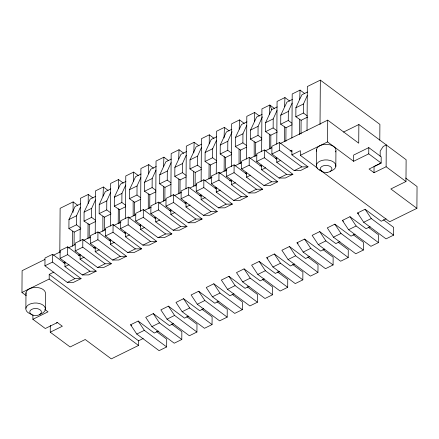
<?xml version="1.0" encoding="UTF-8"?>
<svg xmlns="http://www.w3.org/2000/svg" width="439" height="439" viewBox="0 0 439 439"><rect width="100%" height="100%" fill="white"/><g stroke="black" fill="none" stroke-linecap="round" stroke-linejoin="round"><path stroke-width="0.66" d="M26.291 295.699L21.95 292.473L22.104 270.682L44.855 259.471M25.874 308.293L25.983 292.731M50.298 325.392L50.249 332.202L62.354 326.243L57.388 322.555L45.288 328.515L32.881 319.29L32.909 314.933M63.167 262.862L64.983 261.968L64.95 266.638L81.078 278.628L73.516 282.354L67.277 282.409L44.943 265.809L44.997 258.028L52.565 254.302L64.972 263.521M45.349 309.544L45.453 293.982A9.784 5.926 0.4 0 0 35.4 287.43A9.784 5.926 0.4 0 0 26.066 294.278M50.249 332.202L70.103 346.964L85.232 339.506L111.292 358.877L138.521 345.46L49.184 279.056L49.217 274.386L53.882 272.087M81.078 278.628L74.844 278.683L52.51 262.083L52.565 254.302M59.808 252.782L60.121 208.311L73.132 201.902L77.835 205.397M78.296 255.41L80.112 254.516L80.079 259.18L96.207 271.17L88.645 274.902L82.406 274.957L60.072 258.357L60.127 250.576L67.694 246.844L80.101 256.069M96.207 271.17L89.973 271.231L67.639 254.631L67.694 246.844M80.825 228.807L74.169 232.083L68.901 228.543L68.967 219.516L75.096 206.489L80.54 203.806M73.132 201.902L73.039 212.322M74.076 245.061L74.169 232.083M93.425 247.953L95.241 247.058L95.208 251.728L111.336 263.718L103.774 267.444L97.535 267.505L75.201 250.905L75.256 243.118L82.823 239.392L95.23 248.617M80.189 227.583L76.468 224.817L76.529 215.79L80.332 207.389M80.096 241.055L80.392 198.324L88.261 194.45L92.964 197.945M111.336 263.718L105.102 263.779L82.768 247.179L82.823 239.392M89.199 238.289L89.298 224.631L84.03 221.091L84.096 212.064L90.225 199.037L95.669 196.354M87.954 238.525L88.058 223.709M88.195 203.515L88.261 194.45M109.157 240.204L110.37 239.606L110.337 244.276L126.465 256.266L118.903 259.992L112.664 260.053L90.33 243.447L90.385 235.666L97.952 231.94L110.359 241.165M95.318 220.131L91.597 217.365L91.658 208.338L95.461 199.937M95.225 233.603L95.521 190.872L103.39 186.998L108.093 190.488M126.465 256.266L120.231 256.327L97.897 239.721L97.952 231.94M111.083 213.897L104.427 217.179L99.159 213.639L99.225 204.612L103.022 196.211L105.355 191.585L110.798 188.902M104.334 230.151L104.427 217.179M124.286 232.752L125.499 232.154L125.466 236.824L141.594 248.814L134.032 252.54L127.793 252.601L105.459 235.995L105.514 228.214L113.081 224.488L125.488 233.713M110.447 212.679L106.726 209.913L106.787 200.886L110.59 192.485M110.354 226.145L110.65 183.42L118.519 179.54L123.222 183.036M141.594 248.814L135.36 248.875L113.026 232.269L113.081 224.488M119.457 223.385L119.556 209.727L114.288 206.187L114.354 197.16L120.484 184.133L125.927 181.45M118.212 223.621L118.316 208.805M118.453 188.611L118.519 179.54M139.415 225.3L140.628 224.702L140.595 229.372L156.723 241.362L149.161 245.088L142.922 245.149L120.588 228.543L120.643 220.762L128.21 217.036L140.617 226.261M125.576 205.227L121.855 202.461L121.916 193.434L125.719 185.033M125.483 218.693L125.779 175.968L133.648 172.088L138.351 175.584M156.723 241.362L150.489 241.417L128.155 224.817L128.21 217.036M140.738 199.295L134.685 202.275L129.417 198.735L129.483 189.708L135.613 176.681L141.056 173.998M133.582 181.159L133.648 172.088M134.592 215.247L134.685 202.275M154.544 217.848L155.757 217.25L155.724 221.92L171.852 233.91L164.29 237.636L158.051 237.691L135.717 221.091L135.772 213.31L143.339 209.584L155.746 218.809M140.705 197.775L136.984 195.009L137.045 185.977L140.848 177.581M138.521 345.46L138.554 340.796L49.217 274.386M140.612 211.241L140.908 168.51L148.777 164.636L153.48 168.132M171.852 233.91L165.618 233.965L143.284 217.365L143.339 209.584M155.867 191.838L149.814 194.823L144.546 191.283L144.612 182.251L150.742 169.224L156.185 166.54M149.715 208.476L149.814 194.823M169.673 210.391L170.886 209.798L170.853 214.468L186.981 226.458L179.419 230.184L173.18 230.239L150.846 213.639L150.901 205.858L158.468 202.132L170.875 211.351M155.834 190.323L152.113 187.552L152.174 178.525L155.977 170.129M155.741 203.789L156.037 161.058L163.906 157.184L168.609 160.679M186.981 226.458L180.747 226.513L158.413 209.913L158.468 202.132M164.85 200.343L164.943 187.371L159.675 183.826L159.741 174.799L165.871 161.772L171.314 159.088M163.599 201.26L163.703 186.443M184.803 202.939L186.015 202.346L185.982 207.016L202.11 219.006L194.548 222.732L188.309 222.787L165.975 206.187L166.03 198.406L173.597 194.68L186.004 203.899M170.963 182.871L167.243 180.1L167.303 171.073L171.106 162.677M158.364 331.033L154.292 333.042L138.159 321.052L130.597 324.778L136.765 334.057L159.099 350.662L166.666 346.936L166.721 339.155L156.471 331.533M170.87 196.337L171.166 153.606L179.035 149.732L183.738 153.227M202.11 219.006L195.876 219.061L173.542 202.461L173.597 194.68M179.974 193.572L180.072 179.913L174.804 176.374L174.87 167.347L181 154.319L186.443 151.636M178.728 193.808L178.832 178.991M199.328 195.783L201.144 194.889L201.111 199.558L217.239 211.549L209.677 215.275L203.438 215.335L181.104 198.735L181.159 190.949L188.726 187.223L201.133 196.447M186.092 175.413L182.372 172.648L182.432 163.621L186.235 155.225M173.493 323.581L169.421 325.59L153.288 313.6L145.726 317.326L151.894 326.605L174.228 343.21L181.795 339.484L181.85 331.697L171.6 324.081M185.999 188.885L186.295 146.154L194.164 142.28L198.867 145.775M217.239 211.549L211.005 211.609L188.671 195.009L188.726 187.223M201.254 169.481L195.201 172.461L189.933 168.922L189.999 159.895L196.129 146.867L201.572 144.184M193.791 152.843L194.164 142.28M195.103 186.12L195.201 172.461M215.061 188.035L216.273 187.437L216.24 192.106L232.368 204.097L224.806 207.823L218.567 207.883L196.233 191.283L196.288 183.497L203.855 179.77L216.262 188.995M201.221 167.961L197.501 165.196L197.561 156.169L201.364 147.767M188.622 316.129L184.55 318.138L168.417 306.148L160.855 309.874L167.023 319.153L189.357 335.758L196.924 332.027L196.979 324.245L186.729 316.629M201.128 181.433L201.424 138.702L209.293 134.828L213.996 138.323M232.368 204.097L226.134 204.157L203.8 187.552L203.855 179.77M210.232 178.668L210.33 165.009L205.062 161.47L205.128 152.443L211.258 139.415L216.701 136.732M208.986 178.903L209.09 164.087M209.227 143.893L209.293 134.828M229.586 180.879L231.402 179.985L231.369 184.654L247.497 196.645L239.935 200.371L233.696 200.431L211.362 183.826L211.417 176.044L218.984 172.318L231.391 181.543M216.35 160.509L212.63 157.744L212.69 148.717L216.493 140.315M203.751 308.677L199.679 310.686L183.546 298.696L175.984 302.422L182.152 311.701L204.486 328.301L212.053 324.575L212.108 316.793L201.858 309.177M216.257 173.976L216.553 131.25L224.422 127.376L229.125 130.866M247.497 196.645L241.263 196.705L218.929 180.1L218.984 172.318M225.366 171.215L225.459 157.557L220.191 154.018L220.257 144.991L226.387 131.963L231.83 129.28M224.115 171.451L224.219 156.635M245.319 173.131L246.531 172.532L246.498 177.202L262.626 189.193L255.064 192.919L248.825 192.979L226.491 176.374L226.546 168.592L234.113 164.866L246.52 174.091M231.479 153.057L227.759 150.292L227.819 141.265L232.127 131.744M218.88 301.225L214.808 303.234L198.675 291.244L191.113 294.97L197.281 304.249L219.615 320.849L227.182 317.123L227.237 309.341L216.987 301.725M231.386 166.524L231.682 123.798L239.551 119.918L244.254 123.414M262.626 189.193L256.392 189.253L234.058 172.648L234.113 164.866M246.641 147.125L240.588 150.105L235.32 146.566L235.386 137.539L241.516 124.511L246.959 121.828M240.495 163.763L240.588 150.105M259.844 165.975L261.66 165.08L261.628 169.75L277.755 181.741L270.194 185.467L263.954 185.521L241.62 168.922L241.675 161.14L249.242 157.414L261.649 166.639M246.608 145.605L242.888 142.84L242.948 133.813L246.751 125.411M234.009 293.773L229.937 295.776L213.804 283.786L206.242 287.512L212.41 296.797L234.744 313.397L242.312 309.671L242.366 301.889L232.116 294.267M246.515 159.072L246.811 116.34L254.68 112.466L259.383 115.962M277.755 181.741L271.522 181.795L249.187 165.196L249.242 157.414M261.77 139.668L255.717 142.653L250.449 139.114L250.515 130.081L256.645 117.054L262.088 114.376M254.615 121.537L254.68 112.466M255.624 156.306L255.717 142.653M275.577 158.221L276.789 157.628L276.757 162.298L292.89 174.288L285.323 178.014L279.083 178.069L256.749 161.47L256.804 153.688L264.371 149.962L276.779 159.181M261.737 138.153L258.017 135.388L258.077 126.355L262.385 116.84M249.138 286.321L245.066 288.324L228.933 276.334L221.371 280.06L227.539 289.345L249.873 305.945L257.441 302.219L257.495 294.437L247.245 286.815M261.644 151.62L261.94 108.888L269.809 105.014L274.512 108.51M292.89 174.288L286.651 174.343L264.316 157.744L264.371 149.962M277.503 131.919L270.847 135.201L265.579 131.656L265.644 122.629L269.442 114.233L271.774 109.602L277.218 106.918M270.753 148.854L270.847 135.201M290.102 151.071L291.919 150.176L291.886 154.846L308.019 166.836L300.452 170.562L294.212 170.617L271.878 154.018L271.933 146.236L279.5 142.51L291.908 151.729M276.866 130.701L273.146 127.93L273.206 118.903L277.009 110.507M264.267 278.864L260.195 280.872L244.062 268.882L236.5 272.608L242.668 281.887L265.002 298.493L272.57 294.767L272.624 286.985L262.374 279.363M276.773 144.168L277.069 101.436L284.938 97.562L289.641 101.058M308.019 166.836L301.78 166.891L279.445 150.292L279.5 142.51M292.028 124.764L285.976 127.744L280.708 124.204L280.773 115.177L286.903 102.15L292.347 99.466M285.882 141.402L285.976 127.744M291.995 123.244L288.275 120.478L288.335 111.451L292.138 103.055M279.396 271.412L275.324 273.42L259.191 261.43L251.629 265.156L257.797 274.435L280.131 291.041L287.699 287.315L287.754 279.528L277.503 271.911M291.891 138.06L292.198 93.984L300.067 90.11L304.77 93.606M307.761 117.015L301.105 120.291L295.837 116.752L295.902 107.725L299.7 99.329L302.032 94.698L307.476 92.014M317.863 168.378L300.325 155.34L300.358 150.67L291.886 154.846M301.011 133.95L301.105 120.291M307.124 115.792L303.404 113.026L303.464 103.999L307.267 95.598M294.525 263.96L290.453 265.968L274.32 253.978L266.758 257.704L272.926 266.983L295.26 283.589L302.828 279.862L302.883 272.076L292.632 264.459M307.02 130.608L307.327 86.532L320.338 80.123L379.9 124.396L379.79 140.129M316.354 165.201L316.459 149.639M309.654 256.508L305.582 258.516L289.449 246.526L281.887 250.252L288.055 259.531L310.389 276.131L317.957 272.405L318.012 264.624L307.761 257.007M320.031 124.594L320.338 80.123M319.51 169.597L389.667 221.744L416.896 208.333L390.842 188.962L405.971 181.51L386.117 166.754L374.012 172.714L369.051 169.026L381.151 163.067L368.744 153.842L353.614 161.294L327.56 141.923L327.708 120.132L280.362 143.46M324.783 249.056L320.711 251.064L304.578 239.074L297.016 242.8L303.184 252.079L325.519 268.679L333.086 264.953L333.141 257.172L322.89 249.555M335.824 166.452L335.934 150.89M339.912 241.604L335.84 243.607L319.707 231.616L312.145 235.348L318.313 244.627L340.648 261.227L348.215 257.501L348.27 249.72L338.019 242.098M353.614 161.294L353.658 155.066L368.787 147.614L381.195 156.838L381.151 163.067M343.528 132.068L358.861 124.517L358.729 143.191L327.708 120.132M355.041 234.152L350.97 236.155L334.836 224.164L327.274 227.89L333.442 237.175L355.777 253.775L363.344 250.049L363.399 242.268L353.148 234.645M368.744 153.842L368.787 147.614M374.012 172.714L374.055 166.491L380.108 163.511M370.17 226.7L366.099 228.703L349.965 216.712L342.404 220.438L348.571 229.723L370.906 246.323L378.473 242.597L378.528 234.816L368.277 227.193M380.158 156.3L380.196 151.054L383.242 146.456L386.271 144.963L406.119 159.719L405.971 181.51M386.117 166.754L386.271 144.963M386.068 218.863L381.228 221.251L365.094 209.26L357.533 212.986L363.701 222.266L386.035 238.871L393.602 235.145L393.657 227.364L383.406 219.741M416.896 208.333L417.05 186.542L405.62 178.047M103.022 196.211L103.39 186.998M148.409 173.855L148.777 164.636M163.538 166.403L163.906 157.184M178.668 158.951L179.035 149.732M224.422 127.376L224.066 137.928M239.184 129.137L239.551 119.918M269.442 114.233L269.809 105.014L271.774 109.602M284.571 106.781L284.938 97.562M299.7 99.329L300.067 90.11M68.967 219.516L76.529 215.79M84.096 212.064L91.658 208.338M99.225 204.612L106.787 200.886M114.354 197.16L121.916 193.434M129.483 189.708L137.045 185.977M144.612 182.251L152.174 178.525M159.741 174.799L167.303 171.073M174.87 167.347L182.432 163.621M189.999 159.895L197.561 156.169M205.128 152.443L212.69 148.717M220.257 144.991L227.819 141.265M235.386 137.539L242.948 133.813M250.515 130.081L258.077 126.355M265.644 122.629L273.206 118.903M280.773 115.177L288.335 111.451M295.902 107.725L303.464 103.999M68.901 228.543L76.468 224.817M84.03 221.091L91.597 217.365M99.159 213.639L106.726 209.913M114.288 206.187L121.855 202.461M129.417 198.735L136.984 195.009M144.546 191.283L152.113 187.552M159.675 183.826L167.243 180.1M174.804 176.374L182.372 172.648M189.933 168.922L197.501 165.196M205.062 161.47L212.63 157.744M220.191 154.018L227.759 150.292M235.32 146.566L242.888 142.84M250.449 139.114L258.017 135.388M265.579 131.656L273.146 127.93M280.708 124.204L288.275 120.478M295.837 116.752L303.404 113.026M89.298 224.631L95.351 221.651M119.556 209.727L125.609 206.747M164.943 187.371L170.996 184.385M180.072 179.913L186.125 176.933M210.33 165.009L216.383 162.029M225.459 157.557L231.512 154.577M53.465 255.229L60.225 251.898M68.221 247.964L74.981 244.633M83.591 240.391L90.357 237.06M98.967 232.818L105.728 229.487M113.723 225.547L121.104 221.914M129.093 217.974L135.86 214.644M144.469 210.402L151.23 207.071M159.225 203.131L165.991 199.8M174.596 195.558L181.362 192.227M189.972 187.985L196.732 184.654M204.728 180.714L212.108 177.082M219.484 173.449L226.864 169.811M234.86 165.876L241.62 162.54M250.23 158.303L256.996 154.967M265.606 150.731L271.752 147.702M44.943 265.809L52.51 262.083M60.072 258.357L67.639 254.631M75.201 250.905L82.768 247.179M90.33 243.447L97.897 239.721M105.459 235.995L113.026 232.269M120.588 228.543L128.155 224.817M135.717 221.091L143.284 217.365M150.846 213.639L158.413 209.913M165.975 206.187L173.542 202.461M181.104 198.735L188.671 195.009M196.233 191.283L203.8 187.552M211.362 183.826L218.929 180.1M226.491 176.374L234.058 172.648M241.62 168.922L249.187 165.196M256.749 161.47L264.316 157.744M271.878 154.018L279.445 150.292M64.95 266.638L69.022 264.629M80.079 259.18L84.151 257.177M95.208 251.728L99.28 249.725M110.337 244.276L114.409 242.273M125.466 236.824L129.538 234.816M140.595 229.372L144.667 227.364M155.724 221.92L159.796 219.912M170.853 214.468L174.925 212.46M185.982 207.016L190.054 205.008M201.111 199.558L205.183 197.555M216.24 192.106L220.312 190.103M231.369 184.654L235.441 182.646M246.498 177.202L250.57 175.194M261.628 169.75L265.699 167.742M276.757 162.298L280.828 160.29M21.95 292.473L49.184 279.056M300.325 155.34L327.56 141.923M67.277 282.409L74.844 278.683M82.406 274.957L89.973 271.231M97.535 267.505L105.102 263.779M112.664 260.053L120.231 256.327M127.793 252.601L135.36 248.875M142.922 245.149L150.489 241.417M158.051 237.691L165.618 233.965M173.18 230.239L180.747 226.513M188.309 222.787L195.876 219.061M203.438 215.335L211.005 211.609M218.567 207.883L226.134 204.157M233.696 200.431L241.263 196.705M248.825 192.979L256.392 189.253M263.954 185.521L271.522 181.795M279.083 178.069L286.651 174.343M294.212 170.617L301.78 166.891M32.881 319.29L48.01 311.838L44.751 309.418M56.346 323L57.558 322.402M136.765 334.057L144.332 330.331L166.666 346.936M151.894 326.605L159.461 322.879L181.795 339.484M167.023 319.153L174.59 315.427L196.924 332.027M182.152 311.701L189.719 307.975L212.053 324.575M197.281 304.249L204.848 300.523L227.182 317.123M212.41 296.797L219.977 293.071L242.312 309.671M227.539 289.345L235.106 285.619L257.441 302.219M242.668 281.887L250.235 278.161L272.57 294.767M257.797 274.435L265.365 270.709L287.699 287.315M272.926 266.983L280.494 263.257L302.828 279.862M288.055 259.531L295.623 255.805L317.957 272.405M303.184 252.079L310.752 248.353L333.086 264.953M318.313 244.627L325.881 240.901L348.215 257.501M333.442 237.175L341.01 233.449L363.344 250.049M348.571 229.723L356.139 225.992L378.473 242.597M363.701 222.266L371.268 218.54L393.602 235.145M138.554 340.796L143.224 338.491M358.861 124.517L386.161 144.804M357.533 212.986L358.608 213.788M342.404 220.438L343.479 221.24M297.016 242.8L298.092 243.596M266.758 257.704L267.834 258.505M130.597 324.778L131.667 325.579M365.094 209.26L371.268 218.54M349.965 216.712L356.139 225.992M334.836 224.164L341.01 233.449M319.707 231.616L325.881 240.901M304.578 239.074L310.752 248.353M289.449 246.526L295.623 255.805M274.32 253.978L280.494 263.257M259.191 261.43L265.365 270.709M244.062 268.882L250.235 278.161M228.933 276.334L235.106 285.619M213.804 283.786L219.977 293.071M198.675 291.244L204.848 300.523M183.546 298.696L189.719 307.975M168.417 306.148L174.59 315.427M153.288 313.6L159.461 322.879M138.159 321.052L144.332 330.331M299.563 119.518L299.596 134.575M284.434 126.975L284.461 141.342M269.305 134.427L269.332 148.799M254.176 141.879L254.203 156.251M239.046 149.331L239.074 163.703M193.659 171.687L193.687 186.059M148.272 194.049L148.3 208.421M133.143 201.501L133.171 215.873M102.885 216.405L102.918 231.463M72.627 231.309L72.66 246.367M322.05 171.21A9.784 5.926 0.4 0 1 318.39 162.134A9.784 5.926 0.4 0 1 333.788 162.205A9.784 5.926 0.4 0 1 330.123 171.248M316.546 151.186A9.784 5.926 0.4 0 1 326.737 144.343A9.784 5.926 0.4 0 1 335.615 151.905M31.57 314.302A9.784 5.926 0.4 0 1 27.915 305.226A9.784 5.926 0.4 0 1 43.307 305.297A9.784 5.926 0.4 0 1 39.647 314.34M327.022 172.456L323.998 172.258A5.872 3.556 0.4 0 1 321.611 166.606A5.872 3.556 0.4 0 1 331.182 167.221A5.872 3.556 0.4 0 1 327.022 172.456M32.168 314.911A5.872 3.556 0.4 0 0 41.431 312.409A5.872 3.556 0.4 0 0 33.166 308.782A5.872 3.556 0.4 0 0 32.168 314.911"/></g></svg>
